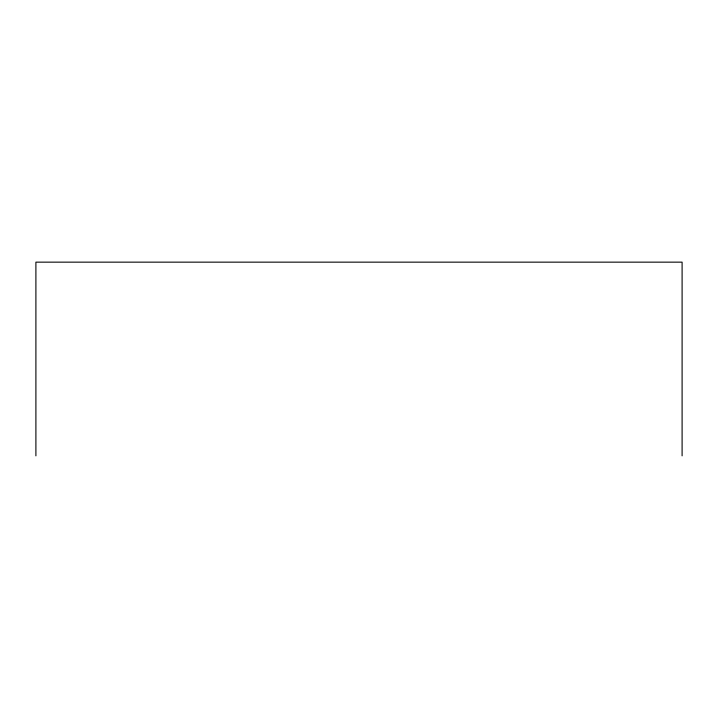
<?xml version="1.0" encoding="UTF-8"?>
<svg xmlns="http://www.w3.org/2000/svg" width="718" height="718" viewBox="0 0 718 718"><rect width="100%" height="100%" fill="white"/><g stroke="black" fill="none" stroke-linecap="round" stroke-linejoin="round"><path stroke-width="1.08" d="M682.1 455.849L682.1 262.151L35.9 262.151L35.9 455.849"/></g></svg>
